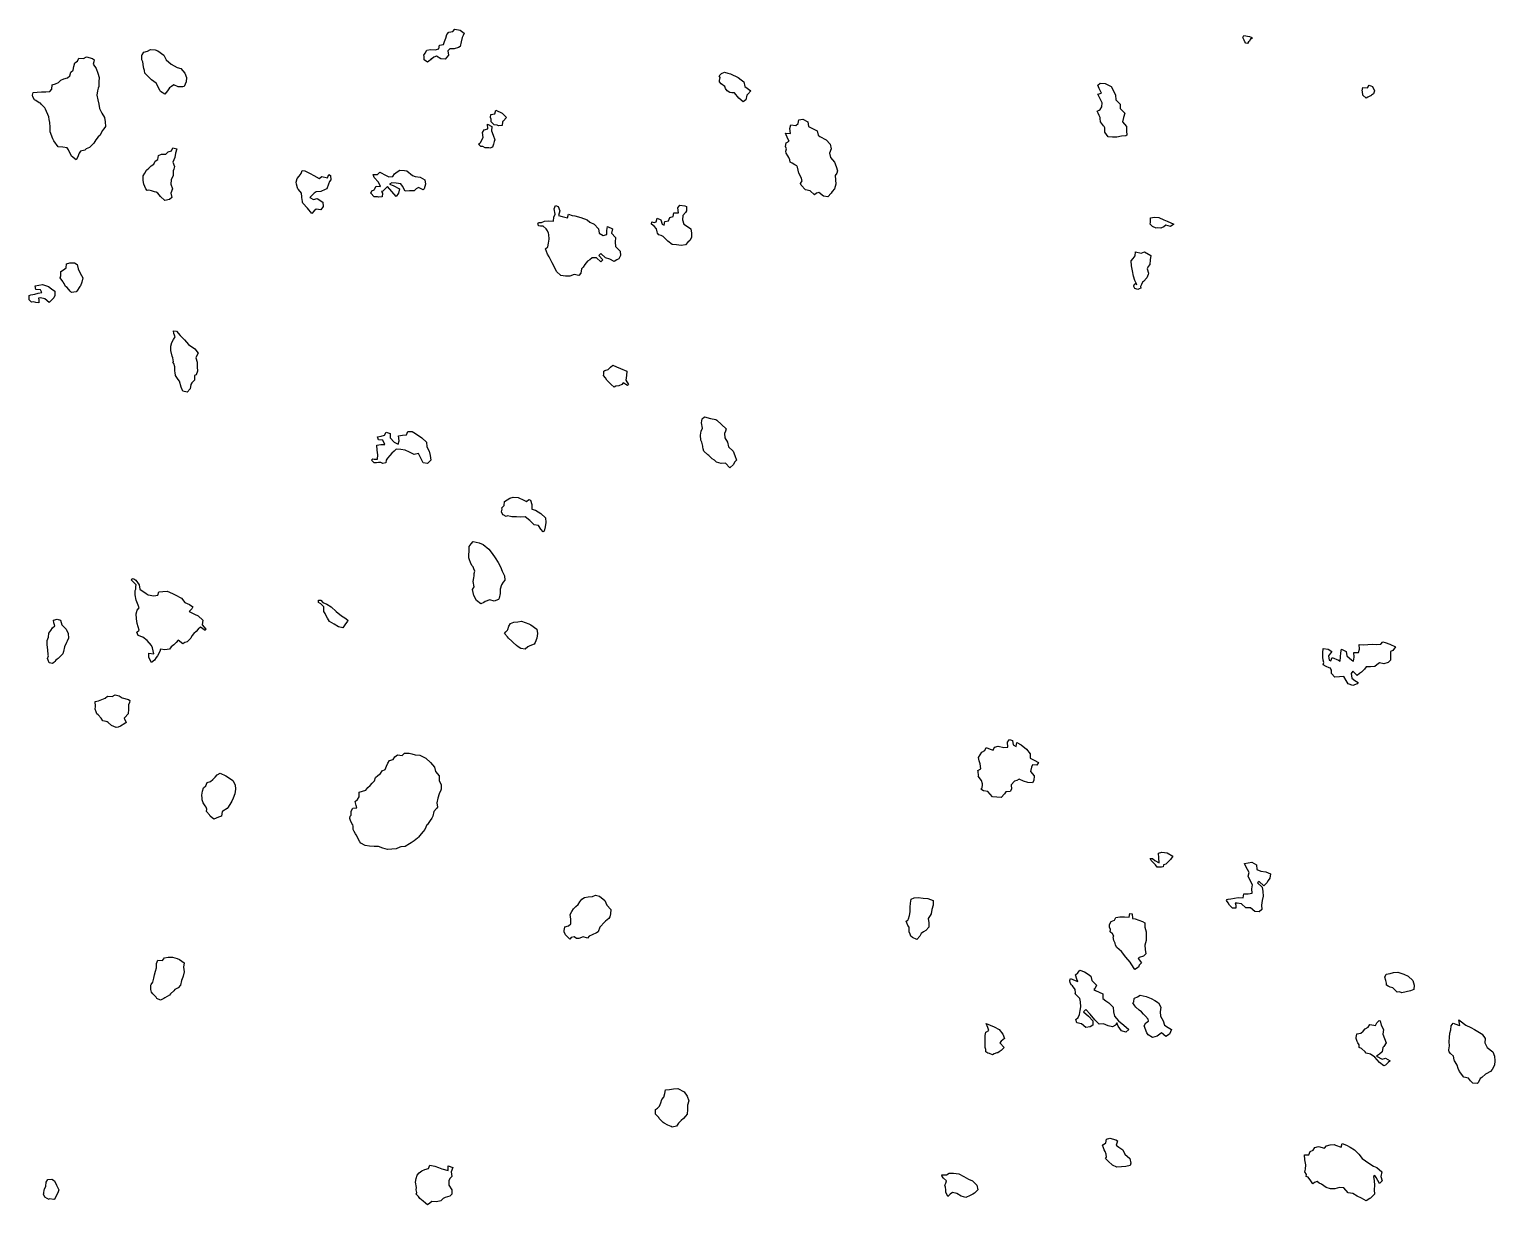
# Model space of a CAD drawing. Extents: x 450006 to 454999, y 6465006 to 6474995.
# Drawn here: x 454338 to 454997, y 6470558 to 6471087 of the extents above; entities that cross this region are included whole.
import ezdxf

# ---------------------------------------------------------------- set-up
doc = ezdxf.new("R2010")
doc.units = 0

msp = doc.modelspace()

# ---------------------------------------------------------------- linework, layer by layer
at = {"layer": '1010'}
for points in [[(454517, 6471071.86), (454515.54, 6471073), (454515.54, 6471074.44), (454515.38, 6471075), (454516.04, 6471075.94), (454516.74, 6471077.24), (454518.34, 6471077.64), (454520.52, 6471077.46), (454522.08, 6471077.9), (454522.42, 6471079.56), (454524.22, 6471079.76), (454524.74, 6471081.24), (454525.32, 6471082.66), (454525.66, 6471084.32), (454526.58, 6471085.4), (454528.34, 6471085.64), (454529.32, 6471086.66), (454531.76, 6471086.22), (454533.54, 6471085), (454533, 6471083.92), (454532.56, 6471083), (454532.12, 6471081), (454531.7, 6471079), (454531, 6471078.48), (454529, 6471077.82), (454527, 6471077.94), (454526.12, 6471077), (454526.5, 6471075), (454525, 6471073.28), (454523, 6471073.42), (454521, 6471074.64), (454519.86, 6471074.12), (454519, 6471073.42), (454518.6, 6471073.38), (454518.44, 6471073), (454517.68, 6471072.3), (454517, 6471071.86), (454517, 6471071.86)], [(454885, 6471080.4), (454884.5, 6471081), (454884.24, 6471081.74), (454883.62, 6471083), (454884.08, 6471083.9), (454886.54, 6471083.44), (454887.6, 6471083), (454887.62, 6471082.36), (454887, 6471082.36), (454886.62, 6471081.36), (454886.1, 6471081), (454885.74, 6471080.24), (454885, 6471080.4), (454885, 6471080.4)], [(454389, 6471072), (454388.56, 6471073), (454388.52, 6471073.46), (454388.52, 6471075), (454388.74, 6471075.24), (454389.52, 6471076.46), (454391.2, 6471076.78), (454392.44, 6471077.54), (454394.56, 6471077.42), (454395.78, 6471077), (454398.52, 6471075), (454399.58, 6471073), (454401.8, 6471071), (454404.48, 6471069.5), (454406.12, 6471069), (454407.9, 6471067), (454408.66, 6471065), (454408.48, 6471063), (454407.56, 6471061), (454407, 6471060.74), (454405, 6471060.74), (454403, 6471061.66), (454401.94, 6471061), (454401, 6471060.34), (454400.08, 6471059), (454399, 6471057.44), (454397, 6471058.66), (454396.64, 6471059.34), (454395, 6471062.38), (454393, 6471064), (454391, 6471065.94), (454389.9, 6471067), (454389.8, 6471068.18), (454389.5, 6471069), (454389.24, 6471070.74), (454389.18, 6471071), (454389, 6471072), (454389, 6471072)], [(454341, 6471054.64), (454340.3, 6471055), (454339.62, 6471056.36), (454339.4, 6471057), (454339.68, 6471058.3), (454341.58, 6471058.4), (454343.46, 6471058.52), (454345.42, 6471058.56), (454347.3, 6471058.68), (454348.16, 6471059.82), (454348.3, 6471061.68), (454349.8, 6471062.18), (454351.16, 6471062.82), (454352.24, 6471063.74), (454353.54, 6471064.44), (454355.16, 6471064.82), (454356.2, 6471065.78), (454356.6, 6471067.38), (454357.66, 6471068.32), (454357.98, 6471070), (454358.46, 6471071.52), (454359.68, 6471072.3), (454360.26, 6471073.72), (454362.38, 6471073.6), (454363.64, 6471074.34), (454366.48, 6471073.5), (454367.18, 6471073), (454367, 6471072), (454366.64, 6471071), (454368.1, 6471069), (454368.82, 6471067), (454369.38, 6471065), (454369.3, 6471063), (454369.24, 6471061), (454369, 6471060.2), (454368.7, 6471059), (454368.36, 6471057), (454368.76, 6471055), (454369.32, 6471053), (454369.54, 6471051), (454370.6, 6471049), (454371.76, 6471047), (454372.18, 6471045), (454372.22, 6471043), (454371, 6471041.36), (454370.72, 6471041), (454369.82, 6471039), (454369, 6471038.26), (454367.88, 6471037), (454367, 6471035.42), (454366.56, 6471035), (454365, 6471033.56), (454363.58, 6471033), (454363, 6471032.4), (454361, 6471031.9), (454360.4, 6471031), (454359.74, 6471029), (454359, 6471028.02), (454357, 6471029.56), (454355.56, 6471032.42), (454355, 6471033.32), (454353, 6471033.68), (454351, 6471033.8), (454349, 6471036.56), (454348.52, 6471037.46), (454347.38, 6471040.6), (454347.36, 6471042.62), (454347.18, 6471044.8), (454347, 6471046.12), (454346.72, 6471047.26), (454345.22, 6471050.76), (454345.2, 6471051), (454345, 6471051.32), (454343.32, 6471053), (454343, 6471053.46), (454342.36, 6471053.62), (454341, 6471054.64), (454341, 6471054.64)], [(454649, 6471062.12), (454648.28, 6471063), (454648.28, 6471063.7), (454648.56, 6471065), (454648.18, 6471065.8), (454649.2, 6471066.78), (454650.58, 6471067.4), (454651.98, 6471067), (454653.32, 6471066.66), (454656.64, 6471065), (454658.02, 6471063.96), (454659.24, 6471063), (454659.74, 6471061), (454662.46, 6471059), (454661, 6471057.52), (454660.66, 6471057), (454660.16, 6471055), (454659, 6471054), (454657, 6471055.76), (454655, 6471058.16), (454653.82, 6471058.16), (454653, 6471058.2), (454651.8, 6471059), (454651, 6471060), (454650.66, 6471061), (454649, 6471062.12), (454649, 6471062.12)], [(454819, 6471047.92), (454818.56, 6471049), (454818.16, 6471049.82), (454819, 6471050.3), (454819.44, 6471050.54), (454820.2, 6471051.78), (454820.3, 6471053.68), (454819, 6471056.32), (454818.44, 6471057.54), (454820, 6471057.98), (454819, 6471060), (454818.4, 6471061.58), (454819.5, 6471062.48), (454821.62, 6471062.36), (454824.36, 6471061), (454825.48, 6471059), (454826.28, 6471057), (454826.54, 6471055), (454828.38, 6471053), (454828.42, 6471051), (454830.58, 6471049), (454829.9, 6471047), (454829.5, 6471045), (454831.24, 6471043), (454831.24, 6471041), (454831.38, 6471039), (454831, 6471038.7), (454829, 6471038.56), (454827, 6471038.2), (454825, 6471038.18), (454823, 6471038.34), (454821.52, 6471040.46), (454821.54, 6471042.44), (454821.28, 6471043), (454821, 6471043.28), (454819.58, 6471045), (454819.38, 6471046.6), (454819.5, 6471047), (454819, 6471047.92), (454819, 6471047.92)], [(454939, 6471055.76), (454937.56, 6471057), (454937.32, 6471058.66), (454937.22, 6471059), (454937.54, 6471060.44), (454939.6, 6471060.38), (454940.4, 6471061.58), (454941.88, 6471061), (454942.72, 6471059), (454942.32, 6471057.66), (454941.4, 6471057), (454941.2, 6471056.78), (454941, 6471056.74), (454939.82, 6471056.16), (454939, 6471055.76), (454939, 6471055.76)], [(454547, 6471043.66), (454545.58, 6471045), (454545.7, 6471046.28), (454545.28, 6471047), (454545.56, 6471048.42), (454547.32, 6471048.66), (454547.74, 6471050.24), (454550.62, 6471049), (454552.6, 6471047), (454551, 6471045.38), (454550.74, 6471045.24), (454550.78, 6471045), (454550.56, 6471043.42), (454549, 6471043.2), (454548.4, 6471043.58), (454547, 6471043.66), (454547, 6471043.66)], [(454541, 6471034), (454540, 6471035), (454540.5, 6471035.48), (454541, 6471035.98), (454541.32, 6471036.66), (454542, 6471037.98), (454541.78, 6471040.2), (454542.52, 6471041.46), (454544.12, 6471041.86), (454544, 6471043.98), (454545.9, 6471043), (454545.74, 6471041), (454546.56, 6471039), (454547.24, 6471037), (454547, 6471036.16), (454546.68, 6471035), (454546.24, 6471033.74), (454545, 6471033.22), (454544.66, 6471033.32), (454543, 6471033.34), (454541.96, 6471034.02), (454541, 6471034), (454541, 6471034)], [(454679, 6471029.72), (454678.24, 6471031), (454678.06, 6471031.92), (454678.44, 6471033), (454678, 6471033.98), (454678.3, 6471035.68), (454679.56, 6471036.42), (454679, 6471037.36), (454677.94, 6471040.04), (454680.16, 6471039.82), (454679.98, 6471042), (454680.32, 6471043.66), (454682.56, 6471043.42), (454683.64, 6471044.34), (454684, 6471045.98), (454685.78, 6471046.2), (454688.04, 6471045), (454688.36, 6471043), (454689.56, 6471042.42), (454692.2, 6471041), (454692.6, 6471039), (454693.46, 6471038.52), (454696.24, 6471037), (454698.06, 6471035), (454698.52, 6471033), (454697.78, 6471031), (454698.2, 6471029), (454700.06, 6471027), (454700.78, 6471025), (454701.32, 6471023), (454701, 6471022), (454700.28, 6471021), (454700.52, 6471019), (454700.56, 6471017), (454699.98, 6471015), (454699, 6471013.8), (454698.5, 6471013), (454697, 6471011.32), (454695, 6471011.72), (454693, 6471013.24), (454691.98, 6471013), (454691, 6471012.32), (454689, 6471014.06), (454687, 6471014.52), (454685, 6471016.62), (454684.66, 6471017.32), (454685.42, 6471018.56), (454685, 6471020), (454684, 6471021.98), (454683.32, 6471024.66), (454683, 6471025.24), (454682.18, 6471025.8), (454681, 6471026.44), (454680.06, 6471027), (454679.96, 6471028.02), (454679.44, 6471029), (454679, 6471029.72), (454679, 6471029.72)], [(454391, 6471014.14), (454390.44, 6471015), (454389.96, 6471016.02), (454389.54, 6471017), (454389.24, 6471018.74), (454389.26, 6471020.72), (454389.98, 6471022), (454390.62, 6471023.36), (454391.8, 6471024.18), (454392.74, 6471025.24), (454394, 6471025.98), (454394.54, 6471027.44), (454395.8, 6471028.18), (454396.04, 6471029.94), (454397.42, 6471030.56), (454399.42, 6471030.56), (454400.4, 6471031.58), (454402, 6471031.98), (454402.58, 6471033.4), (454404.28, 6471033), (454403.68, 6471031), (454403.48, 6471029), (454403, 6471027.96), (454402.56, 6471027), (454403.3, 6471025), (454403, 6471023.82), (454402.74, 6471023), (454402.74, 6471021), (454401.82, 6471019), (454401.58, 6471017), (454402.34, 6471015), (454401.6, 6471013), (454402.02, 6471011), (454401, 6471010.22), (454399, 6471009.76), (454397, 6471011.44), (454395.84, 6471013), (454395, 6471013.46), (454394.32, 6471013.66), (454393, 6471014), (454391.7, 6471014.28), (454391, 6471014.14), (454391, 6471014.14)], [(454459, 6471014.62), (454458.7, 6471015), (454458.64, 6471015.34), (454458.16, 6471017), (454457.98, 6471018), (454458.44, 6471019.54), (454459.32, 6471020.66), (454460.16, 6471021.82), (454460.72, 6471023.26), (454461.94, 6471023), (454464.2, 6471021.78), (454465.92, 6471021), (454468.34, 6471019.64), (454469.5, 6471020.48), (454472.08, 6471019.9), (454472.64, 6471021.34), (454473.42, 6471021), (454473.56, 6471019), (454473, 6471018.26), (454472.44, 6471017), (454471.7, 6471015), (454471, 6471014.62), (454469, 6471013.76), (454467, 6471013.64), (454466.06, 6471013), (454465, 6471011.92), (454464.16, 6471011), (454465.78, 6471010.2), (454467.4, 6471010.58), (454469.9, 6471009), (454470.08, 6471007), (454469, 6471005.58), (454467, 6471005.88), (454466.12, 6471005), (454465, 6471003.86), (454463, 6471006.28), (454461, 6471008.5), (454460.82, 6471009), (454460.76, 6471009.22), (454460.5, 6471011), (454460.58, 6471011.4), (454460.34, 6471013), (454459, 6471014.62), (454459, 6471014.62)], [(454493, 6471011.42), (454491.54, 6471013), (454491.94, 6471014.04), (454493, 6471014.56), (454493.22, 6471014.76), (454493.9, 6471016.08), (454495.94, 6471016.04), (454495, 6471018), (454493, 6471020.02), (454492.54, 6471021.44), (454494.52, 6471021.46), (454495.54, 6471022.44), (454498.44, 6471021), (454499.62, 6471020.36), (454501.5, 6471020.48), (454502.24, 6471021.74), (454503.38, 6471022.6), (454504.58, 6471023.4), (454506.74, 6471023.24), (454507.7, 6471023), (454510.28, 6471021), (454511.42, 6471020.56), (454513.72, 6471020.26), (454515.78, 6471019), (454516.18, 6471017), (454515.54, 6471015), (454515, 6471014.46), (454513, 6471015.54), (454511.98, 6471015), (454511, 6471014.08), (454509, 6471014), (454507, 6471013.96), (454505.76, 6471016.22), (454505, 6471017.24), (454503, 6471017.5), (454501, 6471017.62), (454499.98, 6471017), (454501.52, 6471016.46), (454504.46, 6471015), (454503.98, 6471013), (454503, 6471011.46), (454501, 6471013.72), (454499, 6471016), (454498.04, 6471015), (454497, 6471013.94), (454496.3, 6471013.68), (454496.76, 6471013), (454496.58, 6471011.4), (454495, 6471011.22), (454494.56, 6471011.42), (454493, 6471011.42), (454493, 6471011.42)], [(454567, 6470998.34), (454566.74, 6470999), (454566.7, 6470999.28), (454567, 6470999.82), (454568.22, 6470999.76), (454569.56, 6471000.42), (454571.36, 6471000.62), (454573.6, 6471000.38), (454573.76, 6471002.22), (454574.4, 6471003.58), (454574.04, 6471005.94), (454574.58, 6471007.4), (454575.76, 6471007), (454576.5, 6471005), (454575.98, 6471003), (454577.52, 6471002.46), (454580, 6471001.98), (454580.48, 6471003.5), (454582.12, 6471003), (454583.2, 6471002.78), (454585.96, 6471002.02), (454588.76, 6471001), (454590, 6470999.98), (454591.98, 6470999), (454593.96, 6470997), (454594.16, 6470995), (454596.02, 6470993.96), (454597.6, 6470994.38), (454597.7, 6470996.28), (454597.9, 6470998.08), (454600.14, 6470997), (454599.76, 6470995), (454601.52, 6470993), (454601.34, 6470991), (454601.54, 6470989), (454603.68, 6470987), (454603.82, 6470985), (454603, 6470983.52), (454602.16, 6470983), (454601, 6470982.22), (454599, 6470983.32), (454597, 6470983.94), (454595, 6470985.82), (454594.04, 6470985), (454595.78, 6470983), (454595, 6470982.16), (454593, 6470983.94), (454591, 6470983.9), (454589.98, 6470983), (454589, 6470982.48), (454587.7, 6470981), (454587, 6470979.76), (454586.28, 6470979), (454585.98, 6470977), (454585, 6470976), (454583, 6470976.46), (454581, 6470975.66), (454579, 6470975.74), (454577, 6470976), (454575, 6470977.74), (454573.94, 6470980.04), (454573, 6470981.64), (454571.66, 6470984.32), (454571, 6470985.54), (454570.06, 6470987.92), (454571.18, 6470988.8), (454571.4, 6470990.58), (454571.68, 6470992.3), (454571.54, 6470994.44), (454571.44, 6470995), (454571, 6470996), (454570.32, 6470997), (454569, 6470998.18), (454567.84, 6470998.14), (454567, 6470998.34), (454567, 6470998.34)], [(454619, 6470998.14), (454617.72, 6470999), (454617.92, 6471000.06), (454619, 6470999.78), (454619.8, 6471000.18), (454620.26, 6471001.72), (454622, 6471001), (454622.6, 6470999), (454623.42, 6470998.56), (454623.66, 6471000.32), (454625.36, 6471000.62), (454625.9, 6471002.08), (454627.54, 6471002.44), (454627.82, 6471004.16), (454629.86, 6471004.12), (454629.58, 6471006.4), (454630.42, 6471007.56), (454632.66, 6471007.32), (454633.52, 6471007), (454633.54, 6471005), (454633, 6471004.32), (454631.78, 6471003), (454631.74, 6471001), (454632.34, 6470999), (454633.94, 6470998.04), (454635.44, 6470997), (454635.68, 6470995), (454635.76, 6470993), (454635, 6470991.76), (454634.08, 6470991), (454633, 6470989.84), (454631, 6470989.48), (454629, 6470989.78), (454627, 6470989.98), (454625, 6470991.44), (454623, 6470993.5), (454622.06, 6470993.92), (454621, 6470994.28), (454620.44, 6470995), (454620.34, 6470995.64), (454619.98, 6470997), (454619, 6470998.14), (454619, 6470998.14)], [(454843, 6470997.96), (454841.96, 6470999), (454842.08, 6470999.9), (454842.06, 6471001), (454842.04, 6471001.94), (454843.8, 6471002.18), (454845.88, 6471002.1), (454848.12, 6471001), (454849.54, 6471000.44), (454852.64, 6470999), (454851, 6470997.96), (454849, 6470998.56), (454848.1, 6470997.88), (454847, 6470997.36), (454846.66, 6470997.32), (454845, 6470997.44), (454844.66, 6470997.32), (454843, 6470997.96), (454843, 6470997.96)], [(454835, 6470970.2), (454834.52, 6470971), (454834.58, 6470971.4), (454835, 6470972.36), (454836, 6470971.98), (454835, 6470973.7), (454834.36, 6470975.62), (454833.94, 6470978.04), (454833.6, 6470980.38), (454833.42, 6470982.56), (454834.34, 6470983.64), (454835.22, 6470984.76), (454835.38, 6470986.6), (454837.88, 6470986.1), (454839.42, 6470986.56), (454842.26, 6470985), (454841.86, 6470983), (454841.76, 6470981), (454841, 6470980), (454840.64, 6470979), (454841.24, 6470977), (454841, 6470976.38), (454840.36, 6470975), (454839, 6470973.32), (454838.52, 6470973), (454838.1, 6470971.88), (454837.54, 6470971), (454837.76, 6470970.22), (454837, 6470970), (454836.36, 6470969.62), (454835, 6470970.2), (454835, 6470970.2)], [(454353, 6470973.32), (454351.82, 6470975), (454352.16, 6470975.82), (454352.16, 6470977), (454352.16, 6470977.82), (454353.38, 6470978.6), (454354.52, 6470979.46), (454354.76, 6470981.22), (454356.28, 6470981.7), (454358.28, 6470981.7), (454359.58, 6470981), (454359.92, 6470979), (454360.82, 6470977), (454362.08, 6470975), (454361.68, 6470973), (454361, 6470971.38), (454360.76, 6470971), (454359.34, 6470969), (454359, 6470968.66), (454357, 6470968.3), (454356.3, 6470969), (454355, 6470970.52), (454354.24, 6470971), (454353.64, 6470972.34), (454353.18, 6470973), (454353, 6470973.32), (454353, 6470973.32)], [(454339, 6470964), (454338, 6470965), (454338, 6470965.98), (454338, 6470967), (454338.66, 6470967.32), (454340.42, 6470967.56), (454342, 6470967.98), (454343.56, 6470968.42), (454343, 6470969.6), (454341, 6470969.7), (454340.62, 6470971.36), (454342.34, 6470971.64), (454343.98, 6470972), (454346.56, 6470971), (454348, 6470969.98), (454349.48, 6470969), (454349.54, 6470967), (454349, 6470966), (454348.08, 6470965), (454347, 6470963.78), (454345, 6470965.56), (454343, 6470966), (454342.16, 6470965.82), (454342.22, 6470965), (454342.22, 6470963.76), (454341, 6470963.84), (454339.9, 6470964.08), (454339, 6470964), (454339, 6470964)], [(454403, 6470936.5), (454402.58, 6470937), (454402.76, 6470937.22), (454402.5, 6470939), (454402.3, 6470939.68), (454401.7, 6470942.28), (454401.7, 6470944.28), (454402.08, 6470945.9), (454402.78, 6470947.2), (454403.58, 6470948.4), (454403, 6470949.96), (454402.82, 6470951.16), (454404.14, 6470951), (454405.86, 6470949), (454407.76, 6470947), (454409.64, 6470945), (454412.46, 6470943), (454413.9, 6470941), (454413, 6470939.4), (454412.8, 6470939), (454413.42, 6470937), (454413.44, 6470935), (454413.62, 6470933), (454413, 6470931.32), (454412.28, 6470931), (454412.26, 6470929), (454411, 6470927.72), (454410.56, 6470927), (454410.38, 6470925), (454409, 6470923.6), (454407, 6470924.04), (454406.26, 6470925.72), (454405.5, 6470928.48), (454405, 6470929.24), (454403.68, 6470931), (454403.6, 6470932.38), (454403.44, 6470933), (454403.42, 6470934.56), (454403.5, 6470935), (454403, 6470936.5), (454403, 6470936.5)], [(454597, 6470930), (454596.08, 6470931), (454596.3, 6470931.68), (454596.3, 6470933), (454596.76, 6470933.22), (454598.18, 6470933.8), (454599.24, 6470934.74), (454600.32, 6470935.66), (454602.02, 6470935), (454603.76, 6470934.22), (454606.58, 6470933), (454606.52, 6470931), (454606.26, 6470929), (454607.38, 6470927), (454607, 6470926.52), (454605, 6470927.72), (454604.38, 6470927), (454603, 6470926.36), (454601.68, 6470926.3), (454601, 6470925.76), (454599.54, 6470927), (454599, 6470927.6), (454597.6, 6470929), (454597, 6470930), (454597, 6470930)], [(454641, 6470898), (454640.74, 6470899), (454640.74, 6470899.24), (454640.36, 6470901), (454639.96, 6470902.02), (454639.8, 6470904.18), (454640, 6470905.98), (454640.66, 6470907.32), (454640.26, 6470909.72), (454640.44, 6470911.54), (454641.56, 6470912.42), (454644.32, 6470911.66), (454646.66, 6470911.32), (454647.16, 6470911), (454649.24, 6470909), (454651.3, 6470907), (454651, 6470906.08), (454650.54, 6470905), (454650.66, 6470903), (454651.92, 6470901), (454652.38, 6470899), (454654.38, 6470897), (454655.16, 6470895), (454655.98, 6470893), (454655, 6470892), (454654.54, 6470891), (454653, 6470889.46), (454651, 6470891.64), (454649, 6470891.46), (454647, 6470892), (454646, 6470893), (454645, 6470893.54), (454643.54, 6470895), (454643, 6470895.32), (454641.32, 6470897), (454641, 6470898), (454641, 6470898)], [(454493, 6470891.82), (454491.82, 6470893), (454492.46, 6470893.52), (454493, 6470893.44), (454494.6, 6470893.38), (454494.66, 6470895.32), (454494.46, 6470897.52), (454494.28, 6470899.7), (454496.02, 6470899.96), (454497.9, 6470900.08), (454497, 6470902), (454495, 6470902.08), (454494.58, 6470903.4), (454496.26, 6470903.72), (454497.74, 6470904.24), (454498.42, 6470905.56), (454500.22, 6470905), (454500.24, 6470903), (454501.98, 6470901), (454503.82, 6470900.16), (454504.28, 6470901.7), (454504, 6470903.98), (454505.8, 6470904.18), (454507.62, 6470904.36), (454508.16, 6470905.82), (454510.16, 6470905.82), (454511.6, 6470905), (454514.46, 6470903), (454516.64, 6470901), (454516.7, 6470899), (454517.8, 6470897), (454518.16, 6470895), (454518.56, 6470893), (454517, 6470891.42), (454515, 6470891.82), (454514.1, 6470893.88), (454513, 6470895.9), (454511, 6470895.54), (454509, 6470896.56), (454507, 6470897.42), (454505, 6470897.82), (454503, 6470897.98), (454501.98, 6470897), (454501, 6470896.12), (454500.1, 6470895), (454499, 6470893.8), (454498.44, 6470893), (454498.28, 6470891.7), (454497, 6470891.52), (454496.08, 6470891.9), (454495, 6470891.9), (454494.16, 6470891.82), (454493, 6470891.82), (454493, 6470891.82)], [(454551, 6470868.4), (454550.6, 6470869), (454550.26, 6470869.72), (454550.66, 6470871), (454550.5, 6470871.48), (454551.46, 6470872.52), (454551.6, 6470874.38), (454552.82, 6470875.16), (454554.02, 6470875.96), (454555.6, 6470876.38), (454557.72, 6470876.26), (454560.26, 6470875), (454561.52, 6470874.46), (454562.62, 6470875.36), (454563.28, 6470875), (454563.92, 6470873), (454563.88, 6470871), (454565.54, 6470870.44), (454567.98, 6470869), (454570, 6470867), (454570.2, 6470865), (454569.98, 6470863), (454569.4, 6470861), (454569, 6470860.74), (454568, 6470861.98), (454567, 6470863.64), (454565, 6470863.92), (454563, 6470865.84), (454561, 6470867.52), (454559, 6470867.36), (454557, 6470867.52), (454556.44, 6470867.54), (454555, 6470867.54), (454554.34, 6470867.64), (454553, 6470867.94), (454552.34, 6470867.64), (454551, 6470868.4), (454551, 6470868.4)], [(454537, 6470845.58), (454536.32, 6470847), (454535.84, 6470848.14), (454535.68, 6470849), (454535.64, 6470850.34), (454535.82, 6470852.16), (454535.82, 6470854.16), (454536.66, 6470855.32), (454537.5, 6470856.48), (454540.22, 6470855.76), (454542.12, 6470855), (454544.66, 6470853), (454546.1, 6470851), (454547.5, 6470849), (454548.78, 6470847), (454549.86, 6470845), (454550.66, 6470843), (454551.66, 6470841), (454551.84, 6470839), (454551, 6470838.06), (454550.34, 6470837), (454549.66, 6470835), (454549.7, 6470833), (454549.24, 6470831), (454549, 6470830.3), (454547, 6470829.58), (454545, 6470830.18), (454543, 6470829.5), (454542.4, 6470829), (454541, 6470828.36), (454539, 6470829.86), (454537.84, 6470832.14), (454537.22, 6470834.76), (454538, 6470835.98), (454537.62, 6470838.36), (454537.84, 6470840.14), (454537.94, 6470841), (454538.02, 6470841.96), (454538.36, 6470843), (454537.86, 6470844.12), (454537.52, 6470845), (454537, 6470845.58), (454537, 6470845.58)], [(454385, 6470838), (454384, 6470839), (454384.18, 6470839.8), (454385, 6470839.64), (454385.84, 6470839), (454387.4, 6470837), (454387.68, 6470835), (454390.48, 6470833), (454391.5, 6470832.48), (454394, 6470831.98), (454395.74, 6470832.24), (454396.26, 6470833.72), (454398.06, 6470833.92), (454399.96, 6470834.02), (454402.34, 6470833), (454403.56, 6470832.42), (454406.42, 6470831), (454407.92, 6470829), (454409.96, 6470828.02), (454411.52, 6470827), (454411, 6470826.14), (454409.92, 6470825), (454412.22, 6470823.76), (454413.96, 6470823), (454416.04, 6470821), (454415.7, 6470819), (454417.32, 6470817), (454417, 6470816.42), (454415, 6470817.86), (454413.98, 6470817), (454413, 6470816), (454411.98, 6470815), (454411, 6470814), (454410.62, 6470813), (454409, 6470811.38), (454407.96, 6470811), (454407, 6470810.36), (454405, 6470812.06), (454404.02, 6470811), (454403, 6470810.02), (454401.82, 6470809), (454401, 6470808), (454399, 6470807.74), (454397, 6470808), (454396.62, 6470807), (454395.62, 6470805), (454395, 6470804.3), (454394.34, 6470803), (454393, 6470802.06), (454391.74, 6470804.24), (454391.74, 6470806.24), (454394, 6470805.98), (454393.36, 6470808.62), (454393, 6470809.64), (454391, 6470811.92), (454389, 6470813.44), (454387, 6470814.2), (454386.28, 6470815.7), (454387.44, 6470816.54), (454387, 6470818), (454386.46, 6470819.52), (454386.26, 6470821.72), (454386.06, 6470823.92), (454386.48, 6470825.5), (454387.42, 6470826.56), (454387, 6470827.78), (454385.98, 6470830), (454385.56, 6470832.42), (454385.6, 6470833), (454385.6, 6470834.38), (454385.86, 6470835), (454385.86, 6470836.12), (454386, 6470837), (454385, 6470838), (454385, 6470838)], [(454469, 6470828.38), (454468, 6470829), (454468, 6470829.98), (454469, 6470829.98), (454469.98, 6470829), (454471.78, 6470828.2), (454473.66, 6470827), (454475.94, 6470825), (454478.32, 6470823), (454479.9, 6470822.08), (454481.28, 6470821), (454481, 6470820.56), (454479.82, 6470819), (454479, 6470817.58), (454477, 6470818.12), (454475, 6470819.32), (454473, 6470820.48), (454472, 6470821.98), (454471.52, 6470823), (454471, 6470824), (454470.46, 6470825), (454470.38, 6470825.6), (454470.38, 6470827), (454469, 6470828.38), (454469, 6470828.38)], [(454347, 6470801.88), (454346.42, 6470803), (454346.24, 6470803.74), (454346.6, 6470805), (454346.52, 6470805.46), (454346.28, 6470807.7), (454346.06, 6470809.92), (454346.06, 6470811.92), (454346.62, 6470813.36), (454346.8, 6470815.18), (454347.62, 6470816.36), (454348.44, 6470817.54), (454349.54, 6470818.44), (454349, 6470819.9), (454348.86, 6470821.12), (454350.46, 6470821.52), (454352.02, 6470821), (454352.64, 6470819), (454354.54, 6470817), (454355.48, 6470815), (454355.64, 6470813), (454355, 6470811.68), (454354.66, 6470811), (454353.88, 6470809), (454353.44, 6470807), (454353, 6470805.88), (454352.18, 6470805), (454351, 6470803.8), (454350.5, 6470803.48), (454349.98, 6470803), (454349.54, 6470802.44), (454349, 6470802), (454348.46, 6470801.52), (454347, 6470801.88), (454347, 6470801.88)], [(454553, 6470813.48), (454551.62, 6470815), (454552.2, 6470815.78), (454553, 6470816.62), (454553.2, 6470816.78), (454553.64, 6470818.34), (454554.36, 6470819.62), (454555.9, 6470820.08), (454557.64, 6470820.34), (454559.32, 6470820.66), (454562.58, 6470819.4), (454563.52, 6470819), (454566.24, 6470817), (454566.48, 6470815), (454566.16, 6470813), (454565.48, 6470811), (454565, 6470810.2), (454563, 6470809.56), (454562.08, 6470809), (454561, 6470807.94), (454559, 6470808.3), (454557.72, 6470809), (454557, 6470809.7), (454555.58, 6470811), (454555, 6470811.58), (454553.46, 6470813), (454553, 6470813.48), (454553, 6470813.48)], [(454921, 6470800.22), (454919.64, 6470801), (454920.02, 6470801.96), (454919.7, 6470803), (454919.5, 6470804.48), (454919.58, 6470806.4), (454919.7, 6470808.28), (454921.9, 6470808.08), (454923.58, 6470807), (454923, 6470806.26), (454922.06, 6470805), (454922.42, 6470803), (454923.2, 6470802.78), (454923.76, 6470804.22), (454926.54, 6470803), (454927.32, 6470802.66), (454927.48, 6470804.5), (454927.58, 6470806.4), (454927.98, 6470808), (454929.98, 6470807), (454930.4, 6470805), (454932.62, 6470803), (454933.32, 6470802.66), (454933.58, 6470804.4), (454933.46, 6470806.52), (454935.54, 6470806.44), (454936, 6470807.98), (454935.86, 6470810.12), (454938, 6470809.98), (454939.8, 6470810.18), (454941.74, 6470810.24), (454943.82, 6470810.16), (454945.7, 6470810.28), (454946.6, 6470811.38), (454947.62, 6470811), (454949.68, 6470810.3), (454952.2, 6470809), (454951, 6470807.4), (454949.98, 6470807), (454950, 6470805), (454950.02, 6470803), (454949, 6470801.96), (454947, 6470801.42), (454945, 6470801.82), (454943.88, 6470801), (454943, 6470800.16), (454941, 6470800), (454939, 6470800), (454938.3, 6470799), (454937, 6470797.68), (454936.02, 6470797), (454935, 6470796.14), (454933, 6470798.14), (454932.26, 6470797), (454932.6, 6470795), (454934, 6470793.98), (454935.5, 6470793), (454935, 6470792.44), (454933, 6470791.68), (454931, 6470792.4), (454930, 6470793.98), (454929, 6470795.68), (454927, 6470795.58), (454925, 6470795.44), (454923.44, 6470797), (454923.44, 6470798.54), (454923.16, 6470799), (454923, 6470799.48), (454922.34, 6470799.64), (454921, 6470800.22), (454921, 6470800.22)], [(454369, 6470778.42), (454368.42, 6470779), (454368.08, 6470779.9), (454367.58, 6470781), (454367.76, 6470782.22), (454367.54, 6470784.44), (454369.16, 6470784.82), (454370.58, 6470785.4), (454372.04, 6470785.94), (454373.16, 6470786.82), (454375.22, 6470786.76), (454376.54, 6470787.44), (454378.34, 6470787), (454379.8, 6470786.18), (454382.56, 6470785.42), (454383.24, 6470785), (454383, 6470783.96), (454382.66, 6470783), (454382.58, 6470781), (454382.52, 6470779), (454381, 6470777.34), (454380.66, 6470777), (454381.54, 6470775), (454381, 6470774.56), (454379, 6470773.46), (454377.98, 6470773), (454377, 6470772.74), (454375, 6470773.74), (454373.48, 6470775), (454373, 6470775.32), (454372.52, 6470775.46), (454371, 6470775.82), (454370.34, 6470777), (454369, 6470778.42), (454369, 6470778.42)], [(454765, 6470750.38), (454764.54, 6470751), (454764.74, 6470751.24), (454764.58, 6470753), (454764.48, 6470753.5), (454765.78, 6470754.2), (454765.52, 6470756.46), (454765, 6470757.88), (454764.74, 6470759.24), (454765.44, 6470760.54), (454766.28, 6470761.7), (454767.52, 6470762.46), (454768.2, 6470763.78), (454769.98, 6470763), (454771.32, 6470762.66), (454771.98, 6470764), (454773.64, 6470764.34), (454776.14, 6470763.84), (454778, 6470763.98), (454777.76, 6470766.22), (454778.64, 6470767.34), (454779.98, 6470767), (454780.38, 6470765), (454781.7, 6470764.28), (454782, 6470765.98), (454783.98, 6470765), (454786.26, 6470763), (454787.98, 6470761), (454787.92, 6470759), (454789.82, 6470758.16), (454791.78, 6470757), (454791, 6470755.9), (454789, 6470756), (454788.54, 6470755), (454788.08, 6470753), (454789.7, 6470751), (454789.62, 6470749), (454789, 6470747.92), (454787, 6470748.02), (454785, 6470748.74), (454783, 6470749.52), (454781.98, 6470749), (454781, 6470748.64), (454779.42, 6470747), (454779.52, 6470745), (454779, 6470744.1), (454777, 6470743.94), (454776.5, 6470743), (454775, 6470741.32), (454773, 6470741.48), (454771, 6470741.7), (454769, 6470744.06), (454767, 6470744.34), (454765.82, 6470745), (454766.38, 6470745.6), (454766.52, 6470747), (454766.5, 6470747.48), (454766.04, 6470749), (454765, 6470750.38), (454765, 6470750.38)], [(454483, 6470729.68), (454482.36, 6470731), (454482.12, 6470731.86), (454482.26, 6470733), (454482.66, 6470733.32), (454482.74, 6470735.24), (454483.38, 6470736.6), (454485.24, 6470736.74), (454485, 6470737.8), (454484.48, 6470739.5), (454485.58, 6470740.4), (454486.34, 6470741.64), (454486.32, 6470743.66), (454487.82, 6470744.16), (454489.32, 6470744.66), (454490.14, 6470745.84), (454491.32, 6470746.66), (454492.22, 6470747.76), (454493.18, 6470748.8), (454493.66, 6470750.32), (454494.72, 6470751.26), (454495.88, 6470752.1), (454496.68, 6470753.3), (454498.06, 6470753.92), (454498.6, 6470755.38), (454499.24, 6470756.74), (454499.96, 6470758.02), (454501.54, 6470758.44), (454502.36, 6470759.62), (454503.48, 6470760.5), (454505.7, 6470760.28), (454506.66, 6470761.32), (454508.78, 6470761.2), (454510.04, 6470761), (454511.44, 6470760.54), (454513.56, 6470760.42), (454516.26, 6470759), (454518.42, 6470757), (454520.14, 6470755), (454520.62, 6470753), (454522.34, 6470751), (454522.3, 6470749), (454523.18, 6470747), (454523.16, 6470745), (454523, 6470744.58), (454522.3, 6470743), (454521.72, 6470741), (454521.26, 6470739), (454521.48, 6470737), (454521, 6470736.42), (454519.92, 6470735), (454519.48, 6470733), (454519, 6470732.08), (454518.22, 6470731), (454517, 6470729.2), (454516.74, 6470729), (454515.8, 6470727), (454515, 6470726), (454514.16, 6470725), (454513, 6470723.54), (454512.54, 6470723), (454511, 6470721.86), (454509.66, 6470721), (454509, 6470720.46), (454507, 6470719.26), (454505, 6470719.14), (454504.58, 6470719), (454503, 6470718.24), (454501, 6470718.16), (454499, 6470717.92), (454497, 6470718.56), (454495, 6470719.32), (454493, 6470719.24), (454491, 6470719.42), (454489, 6470719.72), (454487, 6470720.74), (454486.56, 6470721.42), (454485, 6470724.56), (454484.66, 6470725), (454484, 6470725.98), (454483.6, 6470727), (454483.6, 6470728.38), (454483.48, 6470729), (454483, 6470729.68), (454483, 6470729.68)], [(454417, 6470737.58), (454416.16, 6470739), (454415.66, 6470740.32), (454415.74, 6470741), (454415.54, 6470742.44), (454415.8, 6470744.18), (454416.3, 6470745.68), (454417.42, 6470746.56), (454417.92, 6470748.06), (454419.5, 6470748.48), (454420.5, 6470749.48), (454421.56, 6470750.42), (454422.46, 6470751.52), (454423.78, 6470752.2), (454426.4, 6470751), (454428, 6470749.98), (454429.54, 6470749), (454430.62, 6470747), (454430.64, 6470745), (454430.4, 6470743), (454429.64, 6470741), (454429, 6470739.7), (454428.66, 6470739), (454427.36, 6470737), (454427, 6470736.34), (454425, 6470735.24), (454424.64, 6470735), (454424.38, 6470733), (454423, 6470732.5), (454421, 6470731.66), (454419.24, 6470733), (454419, 6470733.5), (454417.7, 6470735), (454417.84, 6470736.14), (454417.58, 6470737), (454417, 6470737.58), (454417, 6470737.58)], [(454843, 6470712.34), (454842.3, 6470713), (454842, 6470713.98), (454843, 6470713.98), (454843.98, 6470713), (454846, 6470711.98), (454845.8, 6470714.18), (454845.68, 6470716.3), (454847.2, 6470716.78), (454849.54, 6470716.44), (454852.1, 6470715), (454851, 6470713.44), (454850.64, 6470713), (454849, 6470711.34), (454847.96, 6470711), (454847.78, 6470710.2), (454847, 6470710), (454845.98, 6470710), (454845, 6470710), (454844.34, 6470711), (454843, 6470712.34), (454843, 6470712.34)], [(454877, 6470694), (454876.2, 6470695), (454876.58, 6470695.4), (454877, 6470695.66), (454878.24, 6470695.74), (454879.9, 6470696.08), (454881.54, 6470696.44), (454883.72, 6470696.26), (454884, 6470697.98), (454885.96, 6470698.02), (454887.72, 6470698.26), (454887.64, 6470700.34), (454887.9, 6470702.08), (454887, 6470703.72), (454885.98, 6470706), (454886.42, 6470707.56), (454885, 6470710.36), (454884.38, 6470711.6), (454886, 6470711.98), (454887.7, 6470712.28), (454889.68, 6470711), (454889.88, 6470709), (454891.72, 6470708.26), (454894, 6470707.98), (454895.98, 6470707), (454895.74, 6470705), (454895, 6470703.96), (454894.4, 6470703), (454893, 6470701.62), (454891, 6470703.5), (454890.24, 6470703), (454892.26, 6470701), (454892.58, 6470699), (454892.78, 6470697), (454892.26, 6470695), (454891.98, 6470693), (454892.16, 6470691), (454891, 6470689.9), (454889, 6470690.14), (454887, 6470691.7), (454885, 6470691.7), (454883, 6470693.54), (454881, 6470693.9), (454880.08, 6470693.9), (454880.44, 6470693), (454880.44, 6470691.54), (454879, 6470691.58), (454877.54, 6470693), (454877, 6470694), (454877, 6470694)], [(454579, 6470679.52), (454578.42, 6470681), (454578.42, 6470681.56), (454578.74, 6470683), (454578.8, 6470683.18), (454580.38, 6470683.6), (454581.4, 6470684.58), (454581.42, 6470686.56), (454581.22, 6470688.76), (454581.92, 6470690.06), (454582.64, 6470691.34), (454583.68, 6470692.3), (454584.7, 6470693.28), (454585.56, 6470694.42), (454586.34, 6470695.64), (454587.66, 6470696.32), (454589.24, 6470696.74), (454591.18, 6470696.8), (454592.58, 6470697.4), (454594.3, 6470697), (454596.74, 6470695), (454597.64, 6470693), (454599.5, 6470691), (454599.26, 6470689), (454599, 6470687.7), (454598.6, 6470687), (454597, 6470685.74), (454596.26, 6470685), (454595, 6470683.48), (454594.5, 6470683), (454593.74, 6470681), (454593, 6470680.54), (454591, 6470679.52), (454589.78, 6470679), (454589, 6470678.02), (454587, 6470678.62), (454585, 6470678), (454583.98, 6470678), (454583, 6470678.62), (454581.66, 6470678.32), (454581, 6470677.6), (454579.6, 6470679), (454579, 6470679.52), (454579, 6470679.52)], [(454733, 6470683.74), (454732.6, 6470685), (454732.28, 6470685.7), (454733, 6470686.24), (454733.24, 6470686.74), (454733.68, 6470688.3), (454734.08, 6470689.9), (454734, 6470691.98), (454734.22, 6470693.76), (454734.4, 6470695.58), (454735.78, 6470696.2), (454737.58, 6470696.4), (454739.9, 6470696.08), (454742.02, 6470695.96), (454744.32, 6470695), (454744.3, 6470693), (454743.78, 6470691), (454743.5, 6470689), (454743, 6470688.28), (454742.08, 6470687), (454742.4, 6470685), (454742.44, 6470683), (454741, 6470681.54), (454739.98, 6470681), (454739, 6470680.24), (454738.44, 6470679), (454737, 6470677.56), (454735, 6470678.36), (454734.32, 6470679), (454734.04, 6470679.94), (454733.58, 6470681), (454733.54, 6470682.44), (454733.64, 6470683), (454733, 6470683.74), (454733, 6470683.74)], [(454825, 6470680), (454824, 6470681), (454824.04, 6470681.94), (454823.6, 6470683), (454823.7, 6470684.28), (454824.42, 6470685.56), (454825.82, 6470686.16), (454826.54, 6470687.44), (454828.36, 6470687.62), (454830.32, 6470687.66), (454832.42, 6470687.56), (454832.8, 6470689.18), (454833.82, 6470689), (454833.98, 6470687), (454835.22, 6470686.76), (454838.46, 6470685.52), (454839.48, 6470685), (454839.46, 6470683), (454840.18, 6470681), (454840.1, 6470679), (454840.1, 6470677), (454839.58, 6470675), (454839.66, 6470673), (454839.96, 6470671), (454839, 6470670), (454837, 6470669.46), (454836.56, 6470669), (454838.02, 6470667), (454837, 6470665.96), (454836.62, 6470665), (454835, 6470663.96), (454833.4, 6470666.58), (454833, 6470667.36), (454831, 6470669.56), (454829, 6470672.04), (454827, 6470673.88), (454826.38, 6470675), (454826.14, 6470675.84), (454825.52, 6470677), (454825.34, 6470678.64), (454825.52, 6470679), (454825, 6470680), (454825, 6470680)], [(454393, 6470653.82), (454392.66, 6470655), (454392.66, 6470655.32), (454392.68, 6470657), (454392.78, 6470657.2), (454393.6, 6470658.38), (454393.92, 6470660.06), (454394.3, 6470661.68), (454394.74, 6470663.24), (454395.24, 6470664.74), (454395.24, 6470666.74), (454395.84, 6470668.14), (454397.92, 6470668.06), (454398.76, 6470669.22), (454400.48, 6470669.5), (454402.44, 6470669.54), (454404.44, 6470669), (454405.48, 6470668.5), (454407.6, 6470667), (454407.38, 6470665), (454407.66, 6470663), (454407.2, 6470661), (454407, 6470660.52), (454406.36, 6470659), (454405.98, 6470657), (454405, 6470655.82), (454403.42, 6470655), (454403, 6470654.36), (454401.48, 6470653), (454401, 6470652.54), (454399, 6470651.26), (454398.54, 6470651), (454397.52, 6470650.46), (454397, 6470650.24), (454395.34, 6470651), (454395, 6470651.6), (454393.6, 6470653), (454393, 6470653.82), (454393, 6470653.82)], [(454807, 6470656.6), (454806.52, 6470657), (454805.9, 6470658.08), (454805.82, 6470659), (454806.08, 6470659.9), (454808.16, 6470659), (454809.36, 6470658.62), (454809, 6470659.64), (454808.3, 6470661.68), (454809.46, 6470662.52), (454810.26, 6470663.72), (454812.38, 6470663), (454814, 6470661.98), (454815.22, 6470661), (454815.76, 6470659), (454817.8, 6470657), (454817, 6470655.34), (454816.62, 6470655), (454817.4, 6470654.58), (454820.58, 6470653), (454820.66, 6470651), (454822, 6470649.98), (454823.32, 6470649), (454825.24, 6470647), (454825.48, 6470645), (454825.9, 6470643), (454827.76, 6470641), (454830.08, 6470639), (454832.26, 6470637), (454831, 6470635.88), (454829, 6470636.4), (454827.5, 6470638.48), (454827, 6470640), (454826.4, 6470639), (454825, 6470638.26), (454823, 6470638.62), (454821, 6470639.56), (454819, 6470639.48), (454817, 6470641.32), (454815, 6470644), (454813, 6470646), (454811.98, 6470645), (454814.14, 6470643), (454816.1, 6470641), (454816.16, 6470639), (454815, 6470638.26), (454813, 6470637.9), (454811, 6470639.6), (454809, 6470640.02), (454808.44, 6470641.54), (454809.6, 6470642.38), (454810.22, 6470643.76), (454810.46, 6470645.52), (454810.74, 6470647.24), (454810.56, 6470649.42), (454810.24, 6470651), (454809, 6470652.26), (454808.28, 6470653), (454808.4, 6470653.58), (454808.26, 6470655), (454807, 6470656.6), (454807, 6470656.6)], [(454949, 6470656.5), (454948.12, 6470657), (454948.16, 6470657.82), (454947.92, 6470659), (454947.42, 6470660.56), (454948.04, 6470661.94), (454949.82, 6470662.16), (454951.36, 6470662.62), (454953.22, 6470662.76), (454956, 6470661.98), (454957.88, 6470661), (454960, 6470659), (454960.58, 6470657), (454960.52, 6470655), (454959, 6470654.36), (454957, 6470653.9), (454955, 6470653.58), (454953.96, 6470654.02), (454953, 6470653.86), (454951.84, 6470655), (454951, 6470655.72), (454949.88, 6470656.1), (454949, 6470656.5), (454949, 6470656.5)], [(454835, 6470647.62), (454834.1, 6470649), (454834.52, 6470649.46), (454834.74, 6470651), (454834.88, 6470651.1), (454836.24, 6470651.74), (454837.5, 6470652.48), (454840.18, 6470651.8), (454842.36, 6470651), (454843.96, 6470650.02), (454845.7, 6470649), (454846.66, 6470647), (454846.48, 6470645), (454846.54, 6470643), (454847.8, 6470641), (454848.38, 6470639), (454850, 6470637.98), (454851.54, 6470637), (454851, 6470636), (454850.66, 6470635), (454849, 6470633.82), (454847, 6470635.56), (454846.34, 6470635), (454845, 6470634.02), (454843, 6470633.44), (454841, 6470634.64), (454840.46, 6470635.52), (454839.3, 6470638.68), (454839.96, 6470640.02), (454841.16, 6470640.82), (454841, 6470641.62), (454839.78, 6470643), (454839, 6470643.92), (454837.98, 6470645), (454837, 6470645.74), (454835.54, 6470647), (454835, 6470647.62), (454835, 6470647.62)], [(454935, 6470631.62), (454934.56, 6470633), (454934.58, 6470633.4), (454934.78, 6470635), (454934.84, 6470635.14), (454936.62, 6470635.36), (454937.66, 6470636.32), (454938.62, 6470637.36), (454939.92, 6470638.06), (454940.68, 6470639.3), (454942.52, 6470639), (454943.2, 6470638.78), (454943.9, 6470640.08), (454944.88, 6470641.1), (454945.32, 6470641), (454945.82, 6470639), (454946.78, 6470637), (454946.56, 6470635), (454947.24, 6470633), (454948, 6470631), (454947, 6470629.32), (454946.5, 6470629), (454946.28, 6470627), (454945, 6470626.02), (454943.68, 6470625), (454946.3, 6470623.68), (454947.76, 6470624.22), (454949.86, 6470623), (454949, 6470622.14), (454947.68, 6470621), (454947, 6470620.66), (454945, 6470622.22), (454943, 6470624.64), (454941, 6470626), (454939, 6470626.34), (454938.6, 6470627), (454937, 6470628.5), (454935.84, 6470629), (454935.84, 6470630.14), (454935.36, 6470631), (454935, 6470631.62), (454935, 6470631.62)], [(454977, 6470626.26), (454976.32, 6470627), (454976.22, 6470627.76), (454976.34, 6470629), (454976.44, 6470629.54), (454976.38, 6470631.6), (454976.5, 6470633.48), (454976.62, 6470635.36), (454977.14, 6470636.84), (454977.3, 6470638.68), (454978.08, 6470639.9), (454980.6, 6470639), (454981.16, 6470638.82), (454981, 6470639.8), (454980.64, 6470641.34), (454981.34, 6470641), (454983.84, 6470639), (454986.02, 6470637.96), (454987.7, 6470637), (454990.74, 6470635.24), (454991.14, 6470635), (454992.52, 6470633), (454992.38, 6470631), (454993.5, 6470629), (454996.04, 6470627), (454996.8, 6470625), (454996.82, 6470623), (454996.66, 6470621), (454995.7, 6470619), (454995, 6470618.22), (454993, 6470617.16), (454992.62, 6470617), (454991, 6470615.42), (454990.3, 6470615), (454989.32, 6470613), (454989, 6470612.8), (454987, 6470612.88), (454986, 6470613.98), (454985, 6470615.18), (454983, 6470615.56), (454981, 6470618.08), (454980.46, 6470619.52), (454979.92, 6470621), (454979, 6470622.52), (454978.7, 6470623), (454978.58, 6470623.4), (454978.3, 6470625), (454977, 6470626.26), (454977, 6470626.26)], [(454769, 6470626.38), (454768, 6470627), (454768, 6470627.98), (454767.74, 6470629), (454767.74, 6470630.24), (454767.68, 6470632.3), (454767.7, 6470634.28), (454768.08, 6470635.9), (454769.44, 6470636.54), (454769, 6470638), (454768.24, 6470639.74), (454769.98, 6470639), (454771.76, 6470638.22), (454774.02, 6470637), (454775.74, 6470635), (454776.42, 6470633), (454775, 6470631.86), (454774.28, 6470631), (454776.34, 6470629), (454775, 6470627.64), (454774.08, 6470627), (454773.5, 6470626.48), (454773, 6470626.5), (454771.86, 6470626.12), (454771, 6470625.72), (454769.74, 6470626.24), (454769, 6470626.38), (454769, 6470626.38)], [(454621, 6470597.5), (454619.5, 6470599), (454619.5, 6470600.48), (454619.46, 6470601), (454620.36, 6470601.62), (454621.4, 6470602.58), (454621.98, 6470604), (454622.36, 6470605.62), (454623.32, 6470606.66), (454623.74, 6470608.24), (454624, 6470609.98), (454625.86, 6470610.12), (454627.62, 6470610.36), (454629.52, 6470610.46), (454632.46, 6470609), (454633.72, 6470607), (454634.58, 6470605), (454633.9, 6470603), (454633.96, 6470601), (454633.7, 6470599), (454633, 6470598.06), (454632.16, 6470597), (454631, 6470596.2), (454629.88, 6470595), (454629, 6470593.64), (454627, 6470593.18), (454626.52, 6470593.46), (454625, 6470593.96), (454623.42, 6470595), (454623, 6470595.22), (454621.22, 6470597), (454621, 6470597.5), (454621, 6470597.5)], [(454821, 6470583.88), (454820.56, 6470585), (454820.58, 6470585.4), (454821, 6470585.3), (454821.96, 6470586.02), (454822.24, 6470587.74), (454823.86, 6470588.12), (454826.52, 6470587.46), (454827.24, 6470587), (454827, 6470586), (454826.6, 6470585), (454827.88, 6470584.1), (454829.6, 6470583), (454830.58, 6470581), (454832.72, 6470579), (454833.28, 6470577), (454833, 6470575.92), (454831, 6470575.38), (454829, 6470575.24), (454827, 6470575.2), (454825, 6470576), (454823, 6470577.9), (454821.9, 6470579), (454822.28, 6470579.7), (454822.1, 6470581), (454821.72, 6470582.26), (454821.22, 6470583), (454821, 6470583.88), (454821, 6470583.88)], [(454913, 6470570.6), (454912, 6470571), (454912.16, 6470571.82), (454911.42, 6470573), (454911.74, 6470574.24), (454911.84, 6470576.14), (454911.52, 6470578.46), (454911.32, 6470580.66), (454913.32, 6470580.66), (454913.84, 6470582.14), (454915.2, 6470582.78), (454916, 6470583.98), (454917.54, 6470584.44), (454920.28, 6470583.7), (454921.18, 6470584.8), (454922.78, 6470585.2), (454924.64, 6470585.34), (454925.24, 6470585), (454927.82, 6470584.16), (454928.2, 6470585.78), (454930.18, 6470585), (454931.8, 6470584.18), (454933.76, 6470583), (454935.72, 6470581), (454937.24, 6470579), (454940.22, 6470577), (454942.34, 6470575.64), (454943.84, 6470575), (454946.1, 6470573), (454945.68, 6470571), (454946.3, 6470569), (454945, 6470567.74), (454943.52, 6470570.46), (454943, 6470571.4), (454942.4, 6470571), (454942.56, 6470569), (454942.82, 6470567), (454942.56, 6470565), (454942.76, 6470563), (454941, 6470561.22), (454940.66, 6470561), (454939, 6470560), (454937, 6470561.24), (454935, 6470562.16), (454933, 6470563.32), (454931, 6470563.56), (454929, 6470565.84), (454927, 6470566), (454925, 6470565.38), (454923, 6470565.42), (454921, 6470566.08), (454919, 6470567.56), (454917.98, 6470568), (454917, 6470568.66), (454915.78, 6470568.2), (454915, 6470567.72), (454914.1, 6470569), (454913, 6470570.6), (454913, 6470570.6)], [(454513, 6470561.94), (454511.94, 6470563), (454512.16, 6470563.82), (454511.98, 6470565), (454512.02, 6470565.96), (454511.56, 6470568.42), (454511.88, 6470570.1), (454512.44, 6470571.54), (454513.32, 6470572.66), (454514.44, 6470573.54), (454515.82, 6470574.16), (454517.46, 6470574.52), (454518, 6470575.98), (454520.38, 6470575.6), (454522.04, 6470575), (454523.54, 6470574.44), (454526.3, 6470573.68), (454526.24, 6470575.74), (454528.36, 6470575), (454527.7, 6470573), (454527.94, 6470571), (454527, 6470570), (454526.58, 6470569), (454526.66, 6470567), (454527.98, 6470565), (454528.02, 6470563), (454527, 6470562.18), (454525, 6470561.56), (454524.12, 6470561), (454523, 6470559.96), (454521, 6470559.5), (454519, 6470559.76), (454518.04, 6470559), (454517.42, 6470558.56), (454517, 6470558.28), (454516.1, 6470559), (454515, 6470559.82), (454513.58, 6470561), (454513, 6470561.94), (454513, 6470561.94)], [(454345, 6470561.6), (454344.36, 6470563), (454344.5, 6470563.48), (454344.74, 6470565), (454344.76, 6470565.22), (454345.36, 6470566.62), (454345.52, 6470568.46), (454346.36, 6470569.62), (454348.2, 6470569.78), (454349.34, 6470569), (454350.28, 6470567), (454351.26, 6470565), (454351, 6470564.08), (454350.54, 6470563), (454349.52, 6470561), (454349.32, 6470560.66), (454349, 6470560.56), (454347.14, 6470560.84), (454347, 6470560.66), (454346, 6470561), (454345, 6470561.6), (454345, 6470561.6)], [(454749, 6470570.2), (454748.42, 6470571), (454748.32, 6470571.66), (454749, 6470571.72), (454750.34, 6470571.64), (454751.52, 6470572.46), (454753.5, 6470572.48), (454755.86, 6470572.12), (454758.1, 6470571), (454760.3, 6470569.68), (454761.98, 6470569), (454764, 6470567), (454764.46, 6470565), (454763, 6470563.52), (454762.2, 6470563), (454761, 6470562.34), (454759, 6470561.46), (454757, 6470562.12), (454755, 6470563.36), (454753, 6470563.74), (454751.98, 6470563), (454751, 6470562), (454750.12, 6470563.86), (454750, 6470565), (454749.88, 6470566.1), (454749.64, 6470567), (454750.06, 6470567.92), (454750.4, 6470569), (454749, 6470570.2), (454749, 6470570.2)]]:
    msp.add_lwpolyline(points, dxfattribs=at)

doc.saveas('drawing.dxf')
